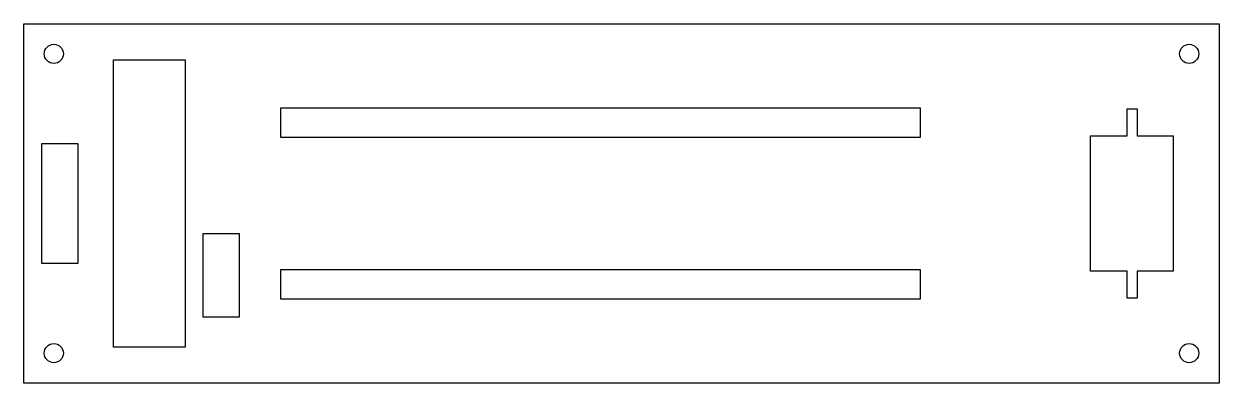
# Model space of a CAD drawing. Extents: x 0 to 7.87, y 0 to 2.36.
import ezdxf

# ---------------------------------------------------------------- set-up
doc = ezdxf.new("R2010")
doc.units = 0
doc.header["$MEASUREMENT"] = 0
doc.layers.add('BLACK', color=7, linetype='CONTINUOUS')

msp = doc.modelspace()

# ---------------------------------------------------------------- linework, layer by layer
at = {"layer": 'BLACK', "linetype": 'CONTINUOUS'}
for p, q in [((0, 0), (0, 2.3622)), ((0, 2.3622), (7.87402, 2.3622)), ((7.87402, 2.3622), (7.87402, 0)), ((0.590551, 0.23622), (0.590551, 2.12598)), ((0.590551, 2.12598), (1.06299, 2.12598)), ((1.06299, 2.12598), (1.06299, 0.23622)), ((1.69291, 1.81102), (5.90551, 1.81102)), ((1.69291, 1.61417), (1.69291, 1.81102)), ((5.90551, 1.81102), (5.90551, 1.61417)), ((7.26772, 1.80315), (7.33465, 1.80315)), ((7.26772, 1.62598), (7.26772, 1.80315)), ((7.33465, 1.80315), (7.33465, 1.62598)), ((5.90551, 1.61417), (1.69291, 1.61417)), ((7.02756, 1.62598), (7.26772, 1.62598)), ((7.02756, 0.73622), (7.02756, 1.62598)), ((7.33465, 1.62598), (7.57087, 1.62598)), ((7.57087, 1.62598), (7.57087, 0.73622)), ((0.11811, 0.787402), (0.11811, 1.5748)), ((0.11811, 1.5748), (0.354331, 1.5748)), ((0.354331, 1.5748), (0.354331, 0.787402)), ((1.1811, 0.433071), (1.1811, 0.984252)), ((1.1811, 0.984252), (1.41732, 0.984252)), ((1.41732, 0.984252), (1.41732, 0.433071)), ((0.354331, 0.787402), (0.11811, 0.787402)), ((1.69291, 0.551181), (1.69291, 0.748031)), ((1.69291, 0.748031), (5.90551, 0.748031)), ((5.90551, 0.748031), (5.90551, 0.551181)), ((7.26772, 0.73622), (7.02756, 0.73622)), ((7.26772, 0.559055), (7.26772, 0.73622)), ((7.33465, 0.73622), (7.33465, 0.559055)), ((7.57087, 0.73622), (7.33465, 0.73622)), ((7.33465, 0.559055), (7.26772, 0.559055)), ((5.90551, 0.551181), (1.69291, 0.551181)), ((1.41732, 0.433071), (1.1811, 0.433071)), ((1.06299, 0.23622), (0.590551, 0.23622)), ((7.87402, 0), (0, 0))]:
    msp.add_line(p, q, dxfattribs=at)
at = {"layer": 'BLACK'}
for centre in [(0.19685, 2.16535), (7.67717, 2.16535), (0.19685, 0.19685), (7.67717, 0.19685)]:
    msp.add_circle(centre, 0.062992, dxfattribs=at)

doc.saveas('drawing.dxf')
